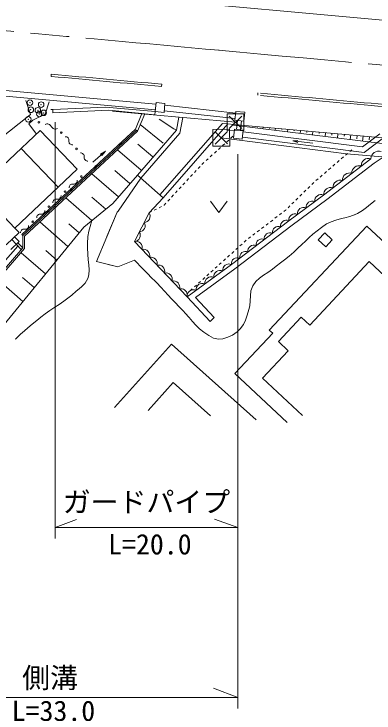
# Model space of a CAD drawing. Units: millimetres, scale not verified. Extents: x 40000 to 680000, y 20000 to 380000.
# Drawn here: x 301436 to 333702, y 230665 to 293376 of the extents above; entities that cross this region are included whole.
import ezdxf
from ezdxf.enums import TextEntityAlignment as Align

# ---------------------------------------------------------------- set-up
doc = ezdxf.new("R2010")
doc.units = ezdxf.units.MM
doc.header["$LTSCALE"] = 1000
doc.header["$PDMODE"] = 32
doc.header["$PDSIZE"] = 500
doc.linetypes.add('CHAIN', pattern=[18.5, 12, -1.5, 3.5, -1.5])
for name, color, linetype, lineweight in [('M-BGD', 7, 'Continuous', 13), ('M-BMK', 2, 'CHAIN', 13), ('M-BMK-ROW', 30, 'Continuous', 13), ('M-STR-HTXT', 7, 'Continuous', 13)]:
    doc.layers.add(name, color=color, linetype=linetype, lineweight=lineweight)
doc.styles.add('ＭＳ ゴシック', font='')
doc.styles.get('ＭＳ ゴシック').set_extended_font_data('MS Gothic')

# ---------------------------------------------------------------- blocks, each defined once
blk = doc.blocks.new('官民境界杭')
at = {"color": 30, "linetype": 'Continuous', "lineweight": 13}
for p, q in [((-1, 1), (1, 1)), ((-1, -1), (-1, 1)), ((1, 1), (1, -1)), ((-0.75, 0.75), (0.75, -0.75)), ((-0.75, -0.75), (0.75, 0.75)), ((1, -1), (-1, -1))]:
    blk.add_line(p, q, dxfattribs=at)

msp = doc.modelspace()

# ---------------------------------------------------------------- linework, layer by layer
at = {"layer": 'M-BGD'}
for p, q in [((305748, 295453), (369999, 289571)), ((304763, 287776), (304782, 287975)), ((314154, 285273), (288239, 287624)), ((314109, 284776), (288194, 287126)), ((314670, 286873), (314684, 287072)), ((323276, 286088), (323297, 286287)), ((302913, 284354), (302506, 285619)), ((302913, 284353), (302506, 285619)), ((302913, 284354), (302506, 285619)), ((304229, 284383), (304597, 285480)), ((314171, 285423), (314092, 284626)), ((314171, 285423), (314967, 285343)), ((314967, 285343), (314888, 284547)), ((304744, 284815), (304907, 284809)), ((304920, 284509), (304906, 284810)), ((304920, 284509), (304907, 284809)), ((314956, 285194), (321307, 284485)), ((299554, 281687), (302913, 284354)), ((304229, 284383), (303110, 283847)), ((304229, 284383), (303111, 283846)), ((313225, 284393), (310262, 284663)), ((312317, 283049), (312900, 284435)), ((312503, 282848), (313161, 284409)), ((313225, 284393), (321292, 283657)), ((314092, 284626), (314888, 284547)), ((314900, 284697), (321252, 283988)), ((316010, 282943), (316215, 284121)), ((316311, 282680), (316556, 284089)), ((321316, 284635), (321243, 283838)), ((322113, 284562), (321316, 284635)), ((322113, 284562), (322040, 283766)), ((303110, 283847), (302760, 283512)), ((302760, 283512), (303444, 282584)), ((303111, 283846), (302761, 283512)), ((314814, 281800), (312758, 283453)), ((315757, 283066), (314461, 283928)), ((320112, 283564), (314511, 277157)), ((320605, 283519), (314812, 276894)), ((320605, 283519), (320112, 283564)), ((321120, 283472), (320605, 283519)), ((335281, 282181), (321120, 283472)), ((322040, 283766), (321243, 283838)), ((321389, 283014), (321470, 283818)), ((321747, 282976), (321829, 283785)), ((302140, 273599), (312317, 283049)), ((302224, 273508), (312401, 282958)), ((312503, 282848), (302375, 273444)), ((312503, 282848), (312401, 282958)), ((312503, 282848), (312401, 282958)), ((316010, 282943), (312494, 278921)), ((314815, 281800), (312758, 283452)), ((316010, 282943), (315757, 283066)), ((321184, 283036), (321099, 282240)), ((334665, 281716), (321120, 283414)), ((321979, 282951), (321184, 283036)), ((321979, 282951), (321895, 282156)), ((323251, 283233), (323255, 283278)), ((323753, 283084), (323767, 283231)), ((324336, 283102), (324343, 283178)), ((324852, 282946), (324869, 283130)), ((325437, 283001), (325444, 283078)), ((325963, 282807), (325983, 283029)), ((326550, 282881), (326559, 282976)), ((327085, 282666), (327108, 282926)), ((327672, 282746), (327684, 282874)), ((316311, 282680), (312795, 278658)), ((320875, 282237), (321060, 282405)), ((321895, 282156), (321099, 282240)), ((321912, 282316), (332809, 280951)), ((321964, 282803), (332673, 281462)), ((328194, 282527), (328221, 282825)), ((328785, 282644), (328797, 282772)), ((329322, 282386), (329353, 282722)), ((329914, 282512), (329929, 282669)), ((330441, 282245), (330475, 282619)), ((331037, 282412), (331051, 282567)), ((331580, 282103), (331618, 282519)), ((332168, 282186), (332193, 282461)), ((332673, 281462), (334221, 282627)), ((332685, 281964), (332727, 282420)), ((332809, 280951), (334949, 282562)), ((333277, 282088), (333302, 282362)), ((313866, 280550), (312530, 281707)), ((313866, 280550), (312531, 281707)), ((320133, 281566), (320319, 281734)), ((320504, 281901), (320689, 282069)), ((326427, 281999), (326886, 282039)), ((326427, 281999), (326867, 281834)), ((328220, 281784), (326427, 281999)), ((332667, 282016), (332669, 282018)), ((302089, 281294), (302045, 281340)), ((305385, 277833), (302089, 281294)), ((309630, 281077), (308502, 280088)), ((309630, 281077), (309203, 280818)), ((309630, 281077), (309317, 280687)), ((309436, 280959), (309478, 280888)), ((309477, 280984), (309510, 280927)), ((309513, 281006), (309539, 280963)), ((309556, 281032), (309572, 281004)), ((312847, 279362), (310726, 281198)), ((319392, 280895), (319577, 281063)), ((319763, 281230), (319948, 281398)), ((331531, 281036), (331720, 281199)), ((333702, 279985), (335282, 281047)), ((309317, 280687), (309203, 280818)), ((309216, 280826), (309260, 280753)), ((309248, 280845), (309332, 280705)), ((309284, 280867), (309360, 280740)), ((309329, 280894), (309395, 280784)), ((309370, 280919), (309427, 280824)), ((309400, 280937), (309450, 280853)), ((314429, 280445), (314429, 280445)), ((318650, 280224), (318836, 280392)), ((319021, 280559), (319206, 280727)), ((329180, 277130), (333409, 280391)), ((329180, 277129), (333410, 280391)), ((330774, 280383), (330963, 280546)), ((331153, 280709), (331342, 280873)), ((317942, 279519), (318113, 279702)), ((318283, 279885), (318318, 279923)), ((318318, 279923), (318465, 280056)), ((329481, 276731), (333702, 279985)), ((329482, 276730), (333702, 279985)), ((330017, 279730), (330206, 279893)), ((330395, 280056), (330585, 280219)), ((311824, 278168), (310481, 279331)), ((317602, 279153), (317772, 279336)), ((329260, 279076), (329449, 279240)), ((329638, 279403), (329828, 279566)), ((310800, 276975), (308409, 279046)), ((310289, 276378), (312494, 278921)), ((310759, 275698), (312795, 278658)), ((314812, 276894), (312494, 278921)), ((316921, 278420), (317091, 278603)), ((317262, 278786), (317432, 278970)), ((328503, 278423), (328692, 278586)), ((328881, 278750), (329070, 278913)), ((316240, 277688), (316410, 277871)), ((316581, 278054), (316751, 278237)), ((327781, 277731), (327959, 277906)), ((328138, 278081), (328317, 278256)), ((315900, 277322), (316070, 277505)), ((327066, 277031), (327245, 277206)), ((327424, 277381), (327602, 277556)), ((308424, 274857), (306082, 276886)), ((309666, 275870), (308423, 276946)), ((313545, 275536), (314812, 276894)), ((315219, 276589), (315389, 276772)), ((315559, 276955), (315730, 277139)), ((319056, 276575), (319806, 275575)), ((319806, 275575), (320556, 276575)), ((326066, 274823), (329180, 277130)), ((326367, 274424), (329481, 276731)), ((326709, 276682), (326888, 276857)), ((307699, 274265), (310289, 276378)), ((314433, 275995), (314655, 276110)), ((314877, 276224), (314882, 276227)), ((314882, 276227), (315049, 276406)), ((325995, 275982), (326173, 276157)), ((326352, 276332), (326531, 276507)), ((310684, 275602), (308829, 271165)), ((309767, 273407), (310684, 275602)), ((310684, 275602), (310759, 275698)), ((312229, 272971), (313545, 275536)), ((313545, 275535), (313767, 275650)), ((313989, 275765), (314211, 275880)), ((325224, 275347), (325423, 275499)), ((325622, 275650), (325777, 275769)), ((325777, 275769), (325816, 275807)), ((331998, 275317), (331998, 275317)), ((306274, 272527), (303746, 274716)), ((320939, 270905), (326066, 274823)), ((324428, 274741), (324627, 274893)), ((324826, 275044), (325025, 275196)), ((299255, 263964), (307699, 274265)), ((301889, 273770), (301522, 274155)), ((307279, 273753), (306357, 274551)), ((321238, 270504), (326367, 274424)), ((323633, 274136), (323832, 274287)), ((324031, 274439), (324230, 274590)), ((324316, 265025), (333068, 274338)), ((336392, 271215), (333068, 274338)), ((301889, 273770), (300744, 272662)), ((302224, 273508), (302140, 273599)), ((302225, 273509), (302233, 272382)), ((302375, 273444), (302384, 272326)), ((322837, 273530), (323036, 273681)), ((323235, 273833), (323434, 273984)), ((328710, 273103), (329301, 273731)), ((329962, 273110), (329301, 273731)), ((301894, 272975), (301146, 272252)), ((301643, 272730), (301241, 273141)), ((301894, 272975), (301492, 273386)), ((302233, 272382), (301765, 272851)), ((312229, 272971), (316945, 268000)), ((322059, 272903), (322244, 273071)), ((322440, 273227), (322639, 273378)), ((329371, 272481), (328710, 273103)), ((329371, 272481), (329962, 273110)), ((290473, 259791), (301786, 272547)), ((302233, 272382), (291197, 259728)), ((302384, 272326), (291382, 259712)), ((302102, 272231), (301621, 272712)), ((321316, 272234), (321502, 272401)), ((321687, 272569), (321873, 272736)), ((304256, 270065), (302066, 271962)), ((305265, 271296), (304283, 272146)), ((320574, 271564), (320759, 271731)), ((320945, 271899), (321130, 272066)), ((308829, 271165), (310731, 270696)), ((312231, 271285), (310732, 270696)), ((319831, 270894), (320017, 271062)), ((320202, 271229), (320388, 271397)), ((327939, 265471), (333282, 271157)), ((335342, 269222), (333282, 271157)), ((310732, 270696), (309868, 270909)), ((316945, 268000), (320939, 270905)), ((317699, 267930), (321238, 270504)), ((319088, 270224), (319274, 270392)), ((319460, 270559), (319645, 270727)), ((303243, 268829), (302201, 269732)), ((318346, 269555), (318531, 269722)), ((318717, 269890), (318903, 270057)), ((302230, 267594), (299966, 269555)), ((317603, 268885), (317789, 269052)), ((317974, 269220), (318160, 269387)), ((317232, 268550), (317418, 268718)), ((316945, 268000), (319027, 265801)), ((319390, 266145), (317699, 267930)), ((319027, 265801), (319390, 266145)), ((325129, 263994), (327184, 266181)), ((327939, 265471), (327184, 266181)), ((321243, 261135), (324626, 264734)), ((324626, 264734), (324316, 265025)), ((315553, 263762), (310449, 258065)), ((315553, 263762), (323134, 256969)), ((326015, 263162), (325129, 263994)), ((323709, 260708), (326015, 263162)), ((325934, 256727), (321243, 261135)), ((315707, 260318), (313456, 257805)), ((315707, 260318), (319051, 257322)), ((327286, 257347), (323709, 260708))]:
    msp.add_line(p, q, dxfattribs=at)
for points in [[(314092, 284626), (309631, 285021), (304906, 284809), (304920, 284510), (309941, 284735), (314062, 284317)], [(307089, 279455), (303793, 282917), (298183, 277663), (301523, 274155)]]:
    msp.add_lwpolyline(points, close=True, dxfattribs=at)
for points in [[(333800, 276653), (333390, 276313), (333027, 276013), (332658, 275742), (332233, 275491), (332005, 275380), (331531, 275210), (331081, 275102), (330783, 275017), (330291, 274877), (329855, 274741), (329458, 274540), (328999, 274235), (328594, 273932), (328228, 273629), (327888, 273321), (327560, 273008), (327229, 272687), (326884, 272354), (326508, 272008), (326100, 271656), (325688, 271324), (325319, 271041), (324944, 270752), (324615, 270488), (324199, 270184), (323803, 269935), (323438, 269685), (323112, 269378), (322846, 268985), (322677, 268526), (322625, 268089), (322616, 267652), (322576, 267192), (322498, 266867), (322342, 266366), (322187, 265919), (321992, 265513), (321716, 265139), (321435, 264875), (321015, 264573), (320602, 264369), (320148, 264247), (319779, 264202), (319318, 264286), (318897, 264533), (318886, 264539), (318441, 264837), (318070, 265144), (317746, 265465), (317441, 265802), (317130, 266160), (316784, 266542), (316613, 266719), (316227, 267116), (315880, 267479), (315559, 267823), (315247, 268158), (314931, 268499), (314596, 268857), (314226, 269246), (314107, 269370), (313743, 269745), (313438, 270060), (313143, 270361), (312815, 270694), (312407, 271107), (312231, 271285)], [(308424, 274857), (308248, 274322), (308133, 273895), (308054, 273420), (308045, 273348), (308013, 272834), (308027, 272375), (308042, 271862), (308042, 271842), (308074, 271327), (308134, 270866), (308170, 270425), (308131, 269965), (308044, 269648), (307808, 269222), (307489, 268912), (307113, 268605), (306998, 268502), (306614, 268158), (306254, 267867), (305907, 267609), (305479, 267318), (305088, 267074), (304659, 266789), (304647, 266780), (304218, 266466), (303848, 266180), (303484, 265886), (303077, 265551), (302687, 265224), (302365, 264945), (302026, 264641), (301587, 264243), (301545, 264204)]]:
    msp.add_lwpolyline(points, dxfattribs=at)
for centre in [(303666, 283659), (303667, 283659), (305676, 282732), (305676, 282731), (307042, 281274), (307472, 278791), (306018, 277441), (304565, 276091), (303111, 274741)]:
    msp.add_circle(centre, 75, dxfattribs=at)
for centre, radius, start, end in [((-11528638, -129581235), 130407214, 84.78933, 84.7937), ((-11528638, -129581235), 130407014, 84.78933, 84.7937), ((-304270464, -3341236542), 3355376407, 84.7913, 84.79164), ((-304270464, -3341236542), 3355376607, 84.7913, 84.79164), ((304410, 283110), 407, 25.20517, 117.48977), ((304411, 283110), 407, 25.20462, 117.49064), ((305147, 283457), 407, 205.20436, 297.49069), ((305147, 283457), 407, 205.20517, 297.48977), ((306052, 282057), 312, 349.96325, 96.33913), ((306052, 282057), 312, 349.96357, 96.33887), ((306666, 281949), 312, 169.96357, 276.33887), ((311018, 281674), 150, 42.88053, 222.87783), ((311018, 281674), 150, 42.87977, 222.87977), ((311018, 281674), 75, 42.87977, 222.87977), ((334127, 280344), 719, 71.54812, 176.26909), ((334127, 280344), 719, 71.54847, 176.26857), ((307418, 280600), 312, 349.96357, 96.33887), ((308032, 280491), 312, 169.96357, 276.33887), ((333212, 279772), 649, 72.305, 182.96733), ((333212, 279772), 649, 72.30457, 182.96767), ((308820, 279633), 150, 42.87977, 222.87977), ((308820, 279633), 75, 42.87977, 222.87977), ((332366, 279120), 649, 72.30408, 182.96822), ((332366, 279120), 649, 72.30457, 182.96767), ((331520, 278468), 649, 72.30457, 182.96767), ((306802, 278419), 308, 259.37887, 6.38067), ((330674, 277815), 649, 72.30457, 182.96767), ((306688, 277812), 308, 79.37887, 186.38067), ((329828, 277163), 649, 72.30457, 182.96767), ((306621, 277591), 150, 42.87977, 222.87977), ((306621, 277591), 75, 42.87977, 222.87977), ((305235, 276463), 308, 79.37887, 186.38067), ((305348, 277069), 308, 259.37887, 6.38067), ((328178, 276041), 559, 66.46157, 186.59157), ((328956, 276617), 559, 66.46157, 186.59157), ((327400, 275464), 559, 66.46157, 186.59157), ((303781, 275112), 308, 79.37887, 186.38067), ((303894, 275719), 308, 259.37887, 6.38067), ((304423, 275550), 150, 42.87977, 222.87977), ((304423, 275550), 75, 42.87977, 222.87977), ((313083, 275232), 552, 272.38087, 33.31237), ((326621, 274888), 559, 66.46157, 186.59157), ((312645, 274377), 552, 272.38087, 33.31237), ((325845, 274353), 519, 64.83327, 189.94037), ((302327, 273763), 308, 79.37887, 186.38067), ((302441, 274369), 308, 259.37887, 6.38067), ((325113, 273793), 519, 64.83327, 189.94037), ((312206, 273522), 552, 272.38087, 33.31237), ((324380, 273234), 519, 64.83327, 189.94037), ((312357, 272417), 568, 343.93917, 103.03697), ((323648, 272674), 519, 64.83327, 189.94037), ((313031, 271707), 568, 343.93917, 103.03697), ((322915, 272114), 519, 64.83327, 189.94037), ((313704, 270997), 568, 343.93917, 103.03697), ((322183, 271554), 519, 64.83327, 189.94037), ((320713, 270375), 576, 66.93637, 185.13197), ((321450, 270995), 519, 64.83327, 189.94037), ((314378, 270287), 568, 343.93917, 103.03697), ((319914, 269794), 576, 66.93637, 185.13197), ((315052, 269577), 568, 343.93917, 103.03697), ((319116, 269213), 576, 66.93637, 185.13197), ((315725, 268867), 568, 343.93917, 103.03697), ((318317, 268632), 576, 66.93637, 185.13197), ((316399, 268157), 568, 5.28017, 103.03697), ((317518, 268051), 576, 66.93637, 185.13197)]:
    msp.add_arc(centre, radius, start, end, dxfattribs=at)
for p in [(302867, 285418), (303869, 285246), (302943, 284782), (303576, 284735), (304094, 284507), (302714, 283926), (303709, 284402)]:
    msp.add_point(p, dxfattribs=at)
at = {"layer": 'M-BMK'}
for centre, radius, start, end in [((-11528638, -129581235), 130410714, 84.7872, 84.79599), ((-304270464, -3341236542), 3355380107, 84.79119, 84.79171)]:
    msp.add_arc(centre, radius, start, end, dxfattribs=at)
at = {"layer": 'M-BMK-ROW'}
for p, q in [((331242, 280843), (320013, 282276)), ((339006, 280135), (331242, 280843))]:
    msp.add_line(p, q, dxfattribs=at)
at = {"layer": 'M-STR-HTXT'}
for p, q in [((305111, 283657), (305111, 246306)), ((321501, 280796), (321501, 231061)), ((305111, 247306), (307024, 248024)), ((321501, 247306), (319392, 248058)), ((305111, 247306), (321501, 247306)), ((321501, 232061), (319323, 232890)), ((287338, 232061), (321501, 232061))]:
    msp.add_line(p, q, dxfattribs=at)

# ---------------------------------------------------------------- block references
at = {"layer": 'M-BMK-ROW', "xscale": 750, "yscale": 750, "rotation": 0.29422}
for p in [(321292, 283657), (320013, 282276)]:
    msp.add_blockref('官民境界杭', p, dxfattribs=at)

# ---------------------------------------------------------------- texts
at = {"layer": 'M-STR-HTXT', "style": 'ＭＳ ゴシック'}
for s, p in [('ガードパイプ', (313306, 248127)), ('L=20.0', (313614, 244340)), ('側溝', (304665, 232363)), ('L=33.0', (304972, 229397))]:
    msp.add_text(s, height=1833, dxfattribs=at).set_placement(p, align=Align.BOTTOM_CENTER)

doc.saveas('drawing.dxf')
